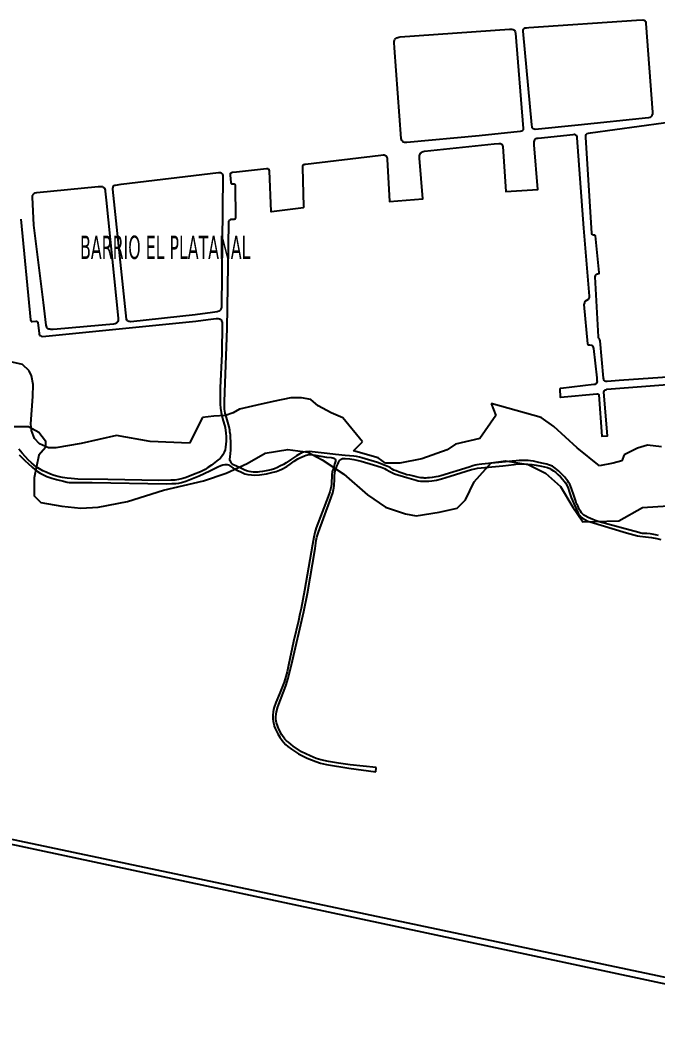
# Model space of a CAD drawing. Header units: metres. Extents: x 2 to 659295185, y -28 to 1124222152.
# Drawn here: x 654471 to 655015, y 1127248 to 1128102 of the extents above; entities that cross this region are included whole.
import ezdxf

# ---------------------------------------------------------------- set-up
doc = ezdxf.new("R2010")
doc.units = ezdxf.units.M
doc.header["$MEASUREMENT"] = 0
doc.linetypes.add('HIDDEN', pattern=[0.375, 0.25, -0.125])
for name, color, linetype in [('División Parroquial', 130, 'CONTINUOUS'), ('MANZANA', 30, 'CONTINUOUS'), ('TEXTOS', 7, 'CONTINUOUS')]:
    doc.layers.add(name, color=color, linetype=linetype)
doc.layers.add('Limite Municipio', color=1, linetype='HIDDEN', lineweight=30)
doc.styles.get("Standard").update_dxf_attribs({"font": 'tahoma.ttf'})

msp = doc.modelspace()

# ---------------------------------------------------------------- linework, layer by layer
at = {"layer": 'División Parroquial', "color": 1, "flags": 128}
msp.add_lwpolyline([(654465.7071, 1127754.6134), (654477.8697, 1127754.6134), (654486.7917, 1127749.7543), (654492.4731, 1127742.4558), (654492.4731, 1127736.787), (654486.7917, 1127730.2983), (654482.7348, 1127710.8523), (654482.7348, 1127695.4554), (654488.4162, 1127689.7866), (654506.2602, 1127686.5372), (654522.4798, 1127684.9175), (654537.281, 1127685.6374), (654562.4226, 1127690.4964), (654593.2456, 1127700.2244), (654627.3092, 1127708.3228), (654646.7776, 1127714.8115), (654664.6216, 1127722.9098), (654680.0331, 1127731.828), (654699.4933, 1127735.0673), (654716.5292, 1127732.6378), (654728.6918, 1127726.1491), (654747.3522, 1127713.9916), (654767.6287, 1127696.1653), (654783.0402, 1127685.6374), (654800.0679, 1127679.9586), (654809.196, 1127678.2989), (654828.6562, 1127681.5382), (654844.0677, 1127684.7776), (654851.3735, 1127692.0761), (654858.6711, 1127707.463), (654873.2662, 1127723.6797), (654885.4371, 1127725.2993), (654904.9055, 1127722.05), (654919.5007, 1127714.7615), (654932.4796, 1127703.4138), (654943.0261, 1127685.5874), (654951.4203, 1127673.2099), (654982.2433, 1127674.0198), (655002.5198, 1127685.3674), (655024.4208, 1127686.9871)], dxfattribs=at)
at = {"layer": 'Limite Municipio', "color": 4, "linetype": 'HIDDEN', "lineweight": -3, "ltscale": 200}
msp.add_lwpolyline([(655018.8744, 1127737.3339), (655006.7949, 1127738.6422), (654998.354, 1127736.1709), (654986.7125, 1127730.5337), (654984.9629, 1127725.1935), (654977.4805, 1127723.262), (654965.6371, 1127721.0468), (654946.7405, 1127736.347), (654926.7748, 1127754.6504), (654915.9737, 1127762.4567), (654873.1585, 1127774.3161), (654877.2159, 1127764.0069), (654863.6103, 1127744.4809), (654842.7876, 1127739.7068), (654835.7347, 1127734.6013), (654813.9422, 1127727.1435), (654795.1604, 1127723.4275), (654782.7866, 1127723.4275), (654776.5974, 1127727.9437), (654755.6704, 1127733.9043), (654763.2049, 1127741.4803), (654746.3858, 1127762.0919), (654736.4894, 1127766.3639), (654725.3345, 1127772.4462), (654719.2306, 1127777.8439), (654711.1483, 1127779.104), (654701.9306, 1127779.2436), (654686.8475, 1127776.1746), (654673.021, 1127772.966), (654658.1524, 1127769.5898), (654652.8454, 1127766.2419), (654646.2815, 1127764.1493), (654636.3656, 1127763.5914), (654626.4833, 1127762.2514), (654615.567, 1127740.3017), (654581.924, 1127741.9214), (654553.05, 1127746.8894), (654522.7719, 1127740.0713), (654501.1324, 1127736.5395), (654494.9012, 1127736.4438), (654487.3915, 1127739.9801), (654483.0698, 1127744.479), (654480.3076, 1127751.1206), (654479.8806, 1127756.8317), (654481.7205, 1127780.1936), (654481.8626, 1127790.6625), (654480.3102, 1127797.9875), (654478.3473, 1127802.1366), (654472.7644, 1127807.6637), (654458.8478, 1127810.7614)], dxfattribs=at)
at = {"layer": 'MANZANA', "lineweight": -2}
for p, q in [((654471.4297, 1127931.8027), (654479.692, 1127845.7903)), ((654479.692, 1127845.7903), (654479.9146, 1127845.0204)), ((654479.9146, 1127845.0204), (654480.2445, 1127844.5805)), ((654480.2445, 1127844.5805), (654480.6815, 1127844.5805)), ((654480.6815, 1127844.5805), (654481.0113, 1127844.4705)), ((654481.0113, 1127844.4705), (654484.0788, 1127844.7105)), ((654484.0788, 1127844.7105), (654484.8457, 1127844.7105)), ((654484.8457, 1127844.7105), (654485.3981, 1127844.3805)), ((654485.3981, 1127844.3805), (654485.8352, 1127843.8306)), ((654485.8352, 1127843.8306), (654485.9506, 1127843.3907)), ((654485.9506, 1127843.3907), (654486.8659, 1127834.5425)), ((654489.7272, 1127831.6831), (654620.8114, 1127844.7505)), ((654620.8114, 1127844.7505), (654631.3248, 1127846.1202)), ((654631.3248, 1127846.1202), (654638.3338, 1127847.04)), ((654638.3338, 1127847.04), (654639.9747, 1127847.04)), ((654639.9747, 1127847.04), (654641.0714, 1127846.7201)), ((654641.0714, 1127846.7201), (654641.7311, 1127846.5001)), ((654641.7311, 1127846.5001), (654642.5062, 1127845.8402)), ((654642.5062, 1127845.8402), (654642.836, 1127845.0704)), ((654642.836, 1127845.0704), (654643.2731, 1127844.0706)), ((654643.3885, 1127842.6309), (654642.9597, 1127816.7562)), ((654643.2731, 1127844.0706), (654643.3885, 1127842.6309)), ((654486.8659, 1127834.5425), (654486.9813, 1127833.3228)), ((654486.9813, 1127833.3228), (654487.4184, 1127832.7729)), ((654487.4184, 1127832.7729), (654487.8636, 1127832.333)), ((654487.8636, 1127832.333), (654488.7377, 1127831.7831)), ((654488.7377, 1127831.7831), (654489.7272, 1127831.6831)), ((654642.9597, 1127816.7562), (654641.6569, 1127787.6621)), ((654641.6569, 1127787.6621), (654641.6157, 1127773.7249)), ((654641.6157, 1127773.7249), (654641.8465, 1127770.4056)), ((654641.8465, 1127770.4056), (654642.4073, 1127766.7563)), ((654642.4073, 1127766.7563), (654643.6359, 1127761.5674)), ((654643.6359, 1127761.5674), (654645.8623, 1127753.729)), ((654645.8623, 1127753.729), (654646.3075, 1127751.2895)), ((654646.3075, 1127751.2895), (654646.5384, 1127749.2999)), ((654646.5384, 1127749.2999), (654646.7693, 1127745.8806)), ((654646.7693, 1127745.8806), (654646.6786, 1127742.0014)), ((654646.2663, 1127736.9124), (654645.8375, 1127734.8128)), ((654646.5797, 1127739.5719), (654646.2663, 1127736.9124)), ((654646.6786, 1127742.0014), (654646.5797, 1127739.5719)), ((654472.5181, 1127731.9534), (654469.6568, 1127735.1528)), ((654469.7888, 1127730.5037), (654471.875, 1127728.5241)), ((654471.875, 1127728.5241), (654474.9589, 1127725.2148)), ((654475.2722, 1127728.874), (654472.5181, 1127731.9534)), ((654477.6965, 1127726.2246), (654475.2722, 1127728.874)), ((654642.7948, 1127728.7141), (654641.7064, 1127727.3844)), ((654643.8833, 1127730.4937), (654642.7948, 1127728.7141)), ((654645.0789, 1127732.8232), (654643.8833, 1127730.4937)), ((654645.8375, 1127734.8128), (654645.0789, 1127732.8232)), ((654707.9947, 1127726.9045), (654709.7428, 1127727.9042)), ((654709.7428, 1127727.9042), (654711.7053, 1127728.7941)), ((654711.7053, 1127728.7941), (654713.6761, 1127729.6939)), ((654713.6761, 1127729.6939), (654715.1026, 1127730.0238)), ((654715.1026, 1127730.0238), (654716.6281, 1127730.3637)), ((654716.6281, 1127730.3637), (654718.4917, 1127730.5937)), ((654718.4917, 1127730.5937), (654720.4624, 1127730.4937)), ((654720.4624, 1127730.4937), (654722.8785, 1127730.1738)), ((654722.8785, 1127730.1738), (654732.6333, 1127728.5541)), ((654732.6333, 1127728.5541), (654736.583, 1127728.1342)), ((654736.583, 1127728.1342), (654737.8941, 1127727.8043)), ((654474.9589, 1127725.2148), (654477.5976, 1127722.9053)), ((654477.5976, 1127722.9053), (654480.9042, 1127719.8259)), ((654480.3352, 1127723.6951), (654477.6965, 1127726.2246)), ((654482.3142, 1127721.9355), (654480.3352, 1127723.6951)), ((654480.9042, 1127719.8259), (654483.3202, 1127717.8463)), ((654484.5158, 1127720.2858), (654482.3142, 1127721.9355)), ((654487.1545, 1127718.5262), (654484.5158, 1127720.2858)), ((654631.0033, 1127719.486), (654628.9253, 1127718.0363)), ((654634.1697, 1127721.7155), (654631.0033, 1127719.486)), ((654632.8751, 1127716.8365), (654639.5459, 1127720.2958)), ((654639.9582, 1127726.0546), (654634.1697, 1127721.7155)), ((654639.5459, 1127720.2958), (654642.2753, 1127721.4156)), ((654641.7064, 1127727.3844), (654639.9582, 1127726.0546)), ((654642.2753, 1127721.4156), (654644.0317, 1127721.9755)), ((654644.0317, 1127721.9755), (654645.5572, 1127722.3154)), ((654645.5572, 1127722.3154), (654646.5467, 1127722.3154)), ((654646.5467, 1127722.3154), (654647.7506, 1127722.2154)), ((654647.7506, 1127722.2154), (654648.7401, 1127721.7755)), ((654648.7401, 1127721.7755), (654649.5069, 1127721.4456)), ((654649.5069, 1127721.4456), (654650.8263, 1127720.5657)), ((654650.8263, 1127720.5657), (654652.5826, 1127719.246)), ((654694.4468, 1127718.1062), (654698.5944, 1127720.3358)), ((654698.5944, 1127720.3358), (654701.4393, 1127722.4454)), ((654701.4393, 1127722.4454), (654704.9355, 1127725.0048)), ((654704.9355, 1127725.0048), (654707.9947, 1127726.9045)), ((654737.8941, 1127727.8043), (654738.7764, 1127727.5843)), ((654739.4526, 1127722.3954), (654738.3724, 1127719.066)), ((654738.7764, 1127727.5843), (654739.2135, 1127727.2544)), ((654739.2135, 1127727.2544), (654739.5433, 1127727.0344)), ((654739.8896, 1127724.055), (654739.4526, 1127722.3954)), ((654739.5433, 1127727.0344), (654739.8731, 1127726.7045)), ((654739.8731, 1127726.7045), (654740.0958, 1127726.0446)), ((654740.104, 1127725.1548), (654739.8896, 1127724.055)), ((654740.0298, 1127716.7565), (654741.4316, 1127720.7457)), ((654740.0958, 1127726.0446), (654740.104, 1127725.1548)), ((654741.4316, 1127720.7457), (654742.083, 1127722.5153)), ((654742.083, 1127722.5153), (654742.6272, 1127723.8451)), ((654742.6272, 1127723.8451), (654743.2787, 1127725.0648)), ((654743.2787, 1127725.0648), (654743.7157, 1127725.7247)), ((654743.7157, 1127725.7247), (654744.3671, 1127726.2846)), ((654744.3671, 1127726.2846), (654745.134, 1127726.7345)), ((654745.134, 1127726.7345), (654746.1152, 1127727.1744)), ((654746.1152, 1127727.1744), (654747.3191, 1127727.4043)), ((654747.3191, 1127727.4043), (654748.523, 1127727.4043)), ((654748.523, 1127727.4043), (654752.3656, 1127727.0944)), ((654752.3656, 1127727.0944), (654755.7629, 1127726.4445)), ((654755.7629, 1127726.4445), (654758.5005, 1127725.9047)), ((654758.5005, 1127725.9047), (654762.0132, 1127725.0348)), ((654762.0132, 1127725.0348), (654772.6586, 1127721.8755)), ((654772.6586, 1127721.8755), (654779.346, 1127719.8059)), ((654779.346, 1127719.8059), (654782.0919, 1127718.7061)), ((654861.4086, 1127718.9461), (654883.0952, 1127720.9157)), ((654883.0952, 1127720.9157), (654892.8418, 1127722.2854)), ((654892.8418, 1127722.2854), (654896.0164, 1127722.6353)), ((654896.0164, 1127722.6353), (654900.8403, 1127722.7653)), ((654900.8403, 1127722.7653), (654904.6746, 1127722.5653)), ((654904.6746, 1127722.5653), (654908.1791, 1127722.1354)), ((654908.1791, 1127722.1354), (654911.799, 1127721.5955)), ((654911.799, 1127721.5955), (654916.0786, 1127720.8457)), ((654916.0786, 1127720.8457), (654918.709, 1127720.2958)), ((654918.709, 1127720.2958), (654921.4466, 1127719.5359)), ((654921.4466, 1127719.5359), (654923.203, 1127718.8861)), ((654483.3202, 1127717.8463), (654485.5136, 1127716.3066)), ((654485.5136, 1127716.3066), (654487.8224, 1127714.8769)), ((654490.2302, 1127716.8765), (654487.1545, 1127718.5262)), ((654487.8224, 1127714.8769), (654490.1312, 1127713.5672)), ((654490.1312, 1127713.5672), (654493.4213, 1127712.0275)), ((654493.0833, 1127715.5668), (654490.2302, 1127716.8765)), ((654496.7032, 1127713.8071), (654493.0833, 1127715.5668)), ((654493.4213, 1127712.0275), (654497.8164, 1127710.3878)), ((654499.8861, 1127712.8273), (654496.7032, 1127713.8071)), ((654504.1657, 1127711.6376), (654499.8861, 1127712.8273)), ((654507.0105, 1127711.0877), (654504.1657, 1127711.6376)), ((654510.8531, 1127710.4478), (654507.0105, 1127711.0877)), ((654612.6315, 1127710.9977), (654609.6795, 1127710.2078)), ((654612.211, 1127708.0083), (654623.582, 1127712.5974)), ((654618.8654, 1127713.5672), (654612.6315, 1127710.9977)), ((654624.8848, 1127716.0267), (654618.8654, 1127713.5672)), ((654623.582, 1127712.5974), (654632.8751, 1127716.8365)), ((654628.9253, 1127718.0363), (654624.8848, 1127716.0267)), ((654652.5826, 1127719.246), (654654.3472, 1127718.2562)), ((654654.3472, 1127718.2562), (654655.7738, 1127717.3864)), ((654655.7738, 1127717.3864), (654659.1711, 1127715.8467)), ((654659.1711, 1127715.8467), (654662.6838, 1127714.317)), ((654662.6838, 1127714.317), (654665.4297, 1127713.5572)), ((654665.4297, 1127713.5572), (654668.3899, 1127713.2372)), ((654668.3899, 1127713.2372), (654671.1275, 1127713.1373)), ((654671.1275, 1127713.1373), (654675.2917, 1127713.3772)), ((654675.2917, 1127713.3772), (654681.204, 1127714.177)), ((654681.204, 1127714.177), (654685.7969, 1127715.2968)), ((654685.7969, 1127715.2968), (654689.4086, 1127716.1966)), ((654689.4086, 1127716.1966), (654692.476, 1127717.3164)), ((654692.476, 1127717.3164), (654694.4468, 1127718.1062)), ((654737.086, 1127713.7571), (654736.7892, 1127705.3488)), ((654737.3994, 1127715.9667), (654737.086, 1127713.7571)), ((654738.3724, 1127719.066), (654737.3994, 1127715.9667)), ((654739.2959, 1127709.448), (654739.3866, 1127712.6573)), ((654739.3866, 1127712.6573), (654739.601, 1127714.6469)), ((654739.601, 1127714.6469), (654740.0298, 1127716.7565)), ((654782.0919, 1127718.7061), (654783.5184, 1127718.0463)), ((654783.5184, 1127718.0463), (654786.5941, 1127716.2966)), ((654786.5941, 1127716.2966), (654790.6593, 1127714.207)), ((654790.6593, 1127714.207), (654801.082, 1127710.9377)), ((654801.082, 1127710.9377), (654809.1959, 1127708.6482)), ((654830.6681, 1127710.0679), (654838.2131, 1127712.0975)), ((654838.2131, 1127712.0975), (654851.7857, 1127716.4666)), ((654851.7857, 1127716.4666), (654856.3787, 1127717.9263)), ((654856.3787, 1127717.9263), (654859.1163, 1127718.6061)), ((654859.1163, 1127718.6061), (654861.4086, 1127718.9461)), ((654923.203, 1127718.8861), (654924.3079, 1127718.2262)), ((654924.3079, 1127718.2262), (654926.5013, 1127716.7965)), ((654926.5013, 1127716.7965), (654928.5875, 1127715.2568)), ((654928.5875, 1127715.2568), (654930.2367, 1127713.7171)), ((654930.2367, 1127713.7171), (654932.3311, 1127711.6176)), ((654932.3311, 1127711.6176), (654934.0958, 1127709.7479)), ((654497.8164, 1127710.3878), (654501.7661, 1127709.298)), ((654501.7661, 1127709.298), (654507.6867, 1127707.8883)), ((654507.6867, 1127707.8883), (654510.8695, 1127707.1285)), ((654514.2503, 1127710.2378), (654510.8531, 1127710.4478)), ((654510.8695, 1127707.1285), (654512.5105, 1127706.9085)), ((654512.5105, 1127706.9085), (654516.1304, 1127706.7086)), ((654520.0554, 1127709.7079), (654514.2503, 1127710.2378)), ((654516.1304, 1127706.7086), (654521.0614, 1127706.7286)), ((654545.8072, 1127709.488), (654520.0554, 1127709.7079)), ((654521.0614, 1127706.7286), (654532.2345, 1127706.6686)), ((654532.2345, 1127706.6686), (654595.6698, 1127705.7288)), ((654589.304, 1127708.5782), (654545.8072, 1127709.488)), ((654599.4959, 1127708.7282), (654589.304, 1127708.5782)), ((654595.6698, 1127705.7288), (654600.4936, 1127705.8587)), ((654603.0004, 1127708.8581), (654599.4959, 1127708.7282)), ((654600.4936, 1127705.8587), (654603.6683, 1127705.9787)), ((654606.0678, 1127709.418), (654603.0004, 1127708.8581)), ((654603.6683, 1127705.9787), (654606.4059, 1127706.2187)), ((654609.6795, 1127710.2078), (654606.0678, 1127709.418)), ((654606.4059, 1127706.2187), (654608.7065, 1127706.8885)), ((654608.7065, 1127706.8885), (654612.211, 1127708.0083)), ((654736.4676, 1127703.2493), (654736.0388, 1127701.1397)), ((654736.7892, 1127705.3488), (654736.4676, 1127703.2493)), ((654738.562, 1127700.7098), (654738.8836, 1127702.2595)), ((654738.8836, 1127702.2595), (654739.098, 1127704.2491)), ((654739.098, 1127704.2491), (654739.2959, 1127709.448)), ((654809.1959, 1127708.6482), (654810.8451, 1127708.2183)), ((654810.8451, 1127708.2183), (654812.8159, 1127707.9983)), ((654812.8159, 1127707.9983), (654814.7866, 1127707.8983)), ((654814.7866, 1127707.8983), (654817.8541, 1127707.8083)), ((654817.8541, 1127707.8083), (654819.9403, 1127707.9183)), ((654819.9403, 1127707.9183), (654822.4553, 1127708.2682)), ((654822.4553, 1127708.2682), (654824.426, 1127708.4982)), ((654824.426, 1127708.4982), (654826.6194, 1127708.8381)), ((654826.6194, 1127708.8381), (654830.6681, 1127710.0679)), ((654934.0958, 1127709.7479), (654935.6377, 1127707.8783)), ((654935.6377, 1127707.8783), (654936.6272, 1127706.5486)), ((654936.6272, 1127706.5486), (654937.8394, 1127704.459)), ((654937.8394, 1127704.459), (654938.9443, 1127702.0295)), ((654733.9856, 1127694.721), (654723.802, 1127668.1264)), ((654735.3956, 1127698.8202), (654733.9856, 1127694.721)), ((654735.3214, 1127690.8518), (654737.8117, 1127697.9403)), ((654736.0388, 1127701.1397), (654735.3956, 1127698.8202)), ((654737.8117, 1127697.9403), (654738.562, 1127700.7098)), ((654938.9443, 1127702.0295), (654939.9421, 1127699.1601)), ((654939.9421, 1127699.1601), (654941.6077, 1127694.0811)), ((654941.6077, 1127694.0811), (654945.7059, 1127684.1432)), ((654725.682, 1127664.2672), (654735.3214, 1127690.8518)), ((654945.7059, 1127684.1432), (654947.1489, 1127681.1638)), ((654947.1489, 1127681.1638), (654947.9158, 1127679.7241)), ((654947.9158, 1127679.7241), (654949.1279, 1127678.1844)), ((654949.1279, 1127678.1844), (654950.1257, 1127677.0846)), ((654950.1257, 1127677.0846), (654951.3296, 1127676.2048)), ((654723.802, 1127668.1264), (654722.6146, 1127664.0372)), ((654951.3296, 1127676.2048), (654953.7456, 1127674.885)), ((654953.7456, 1127674.885), (654955.9472, 1127673.6753)), ((654955.9472, 1127673.6753), (654957.8108, 1127673.0254)), ((654957.8108, 1127673.0254), (654988.9636, 1127663.7573)), ((654721.757, 1127660.0481), (654720.5779, 1127653.7393)), ((654722.6146, 1127664.0372), (654721.757, 1127660.0481)), ((654723.7443, 1127657.1786), (654724.2802, 1127660.168)), ((654724.2802, 1127660.168), (654725.682, 1127664.2672)), ((654988.9636, 1127663.7573), (654998.2897, 1127661.2578)), ((654998.2897, 1127661.2578), (655000.2604, 1127660.8179)), ((655000.2604, 1127660.8179), (655004.977, 1127660.288)), ((655004.977, 1127660.288), (655010.1307, 1127659.7581)), ((655010.1307, 1127659.7581), (655014.7319, 1127659.0083)), ((654720.5779, 1127653.7393), (654713.6349, 1127614.5573)), ((654722.8949, 1127650.32), (654723.7443, 1127657.1786)), ((655014.7319, 1127659.0083), (655018.2446, 1127658.0285)), ((654716.2735, 1127611.9179), (654722.8949, 1127650.32)), ((654713.6349, 1127614.5573), (654710.8478, 1127598.9505)), ((654713.1648, 1127596.411), (654716.2735, 1127611.9179)), ((654702.5112, 1127550.8003), (654713.1648, 1127596.411)), ((654709.7758, 1127594.4114), (654708.5966, 1127588.6526)), ((654710.8478, 1127598.9505), (654709.7758, 1127594.4114)), ((654708.5966, 1127588.6526), (654704.1769, 1127570.9362)), ((654704.1769, 1127570.9362), (654700.1034, 1127550.6803)), ((654700.1034, 1127550.6803), (654698.8171, 1127544.9215)), ((654699.8231, 1127539.4026), (654702.5112, 1127550.8003)), ((654697.7369, 1127540.8323), (654696.9865, 1127538.0629)), ((654698.8171, 1127544.9215), (654697.7369, 1127540.8323)), ((654691.0577, 1127515.1376), (654697.7699, 1127532.9739)), ((654696.2279, 1127536.0633), (654692.3194, 1127526.2053)), ((654696.9865, 1127538.0629), (654696.2279, 1127536.0633)), ((654697.7699, 1127532.9739), (654699.8231, 1127539.4026)), ((654692.3194, 1127526.2053), (654689.2849, 1127518.6668)), ((654687.8831, 1127514.6876), (654687.3389, 1127512.798)), ((654689.2849, 1127518.6668), (654687.8831, 1127514.6876)), ((654689.8703, 1127510.8184), (654691.0577, 1127515.1376)), ((654686.7039, 1127507.929), (654686.605, 1127506.3793)), ((654686.605, 1127506.3793), (654686.7204, 1127504.7297)), ((654687.0255, 1127510.8084), (654686.7039, 1127507.929)), ((654687.3389, 1127512.798), (654687.0255, 1127510.8084)), ((654689.2354, 1127506.3993), (654689.4416, 1127508.6089)), ((654689.2437, 1127504.7397), (654689.2354, 1127506.3993)), ((654689.4416, 1127508.6089), (654689.8703, 1127510.8184)), ((654686.7204, 1127504.7297), (654686.9513, 1127502.8501)), ((654686.9513, 1127502.8501), (654687.1739, 1127501.4103)), ((654687.1739, 1127501.4103), (654687.3966, 1127500.3006)), ((654687.3966, 1127500.3006), (654687.8419, 1127498.5409)), ((654687.8419, 1127498.5409), (654688.617, 1127496.4414)), ((654689.5735, 1127502.8601), (654689.2437, 1127504.7397)), ((654689.9116, 1127501.2004), (654689.5735, 1127502.8601)), ((654690.8021, 1127498.111), (654689.9116, 1127501.2004)), ((654691.6844, 1127496.0114), (654690.8021, 1127498.111)), ((654688.617, 1127496.4414), (654691.0495, 1127491.8023)), ((654691.0495, 1127491.8023), (654692.7069, 1127489.1528)), ((654694.4468, 1127491.1524), (654691.6844, 1127496.0114)), ((654692.7069, 1127489.1528), (654694.5787, 1127486.2934)), ((654696.9865, 1127487.4032), (654694.4468, 1127491.1524)), ((654694.5787, 1127486.2934), (654696.0135, 1127484.5238)), ((654696.0135, 1127484.5238), (654697.5555, 1127482.8741)), ((654698.413, 1127485.9735), (654696.9865, 1127487.4032)), ((654697.5555, 1127482.8741), (654699.5345, 1127481.1145)), ((654699.955, 1127484.6538), (654698.413, 1127485.9735)), ((654699.5345, 1127481.1145), (654702.503, 1127478.805)), ((654704.0202, 1127481.2445), (654699.955, 1127484.6538)), ((654711.1694, 1127476.6254), (654704.0202, 1127481.2445)), ((654702.503, 1127478.805), (654705.1416, 1127477.0453)), ((654705.1416, 1127477.0453), (654708.5472, 1127474.9557)), ((654708.5472, 1127474.9557), (654710.8478, 1127473.646)), ((654710.8478, 1127473.646), (654716.1169, 1127471.2265)), ((654718.5246, 1127473.0161), (654711.1694, 1127476.6254)), ((654723.7937, 1127470.9366), (654718.5246, 1127473.0161)), ((654716.1169, 1127471.2265), (654723.365, 1127468.1671)), ((654723.365, 1127468.1671), (654727.3147, 1127466.8574)), ((654727.6281, 1127469.7368), (654723.7937, 1127470.9366)), ((654727.3147, 1127466.8574), (654732.4684, 1127465.6576)), ((654734.101, 1127468.3271), (654727.6281, 1127469.7368)), ((654732.4684, 1127465.6576), (654751.6564, 1127462.5383)), ((654742.8746, 1127466.7074), (654734.101, 1127468.3271)), ((654752.6295, 1127465.4177), (654742.8746, 1127466.7074)), ((654774.9922, 1127463.1981), (654752.6295, 1127465.4177)), ((654774.786, 1127459.5389), (654774.9922, 1127463.1981)), ((654751.6564, 1127462.5383), (654774.786, 1127459.5389)), ((655161.5656, 1127254.0807), (654321.2069, 1127431.6845)), ((655160.9523, 1127248.0958), (654321.009, 1127427.7054))]:
    msp.add_line(p, q, dxfattribs=at)
for points in [[(654997.3496, 1128102.0981), (655002.7177, 1128102.2281), (655003.9216, 1128102.1281), (655004.5812, 1128101.6882), (655005.1337, 1128101.0283), (655005.3481, 1128100.2585), (655005.4635, 1128099.2587), (655010.947, 1128023.3041), (655010.9553, 1128022.4143), (655010.9553, 1128021.5345), (655010.5182, 1128020.5347), (655010.0895, 1128019.9748), (655009.537, 1128019.4249), (655008.8856, 1128018.975), (655007.6817, 1128018.6451), (654947.5612, 1128012.4063), (654910.76, 1128008.7071), (654909.9931, 1128008.8171), (654909.2263, 1128009.147), (654908.6738, 1128009.5869), (654908.2368, 1128010.0268), (654908.1213, 1128010.9066), (654907.8987, 1128012.6763), (654900.5352, 1128092.72), (654900.6424, 1128093.3799), (654900.964, 1128094.2697), (654901.401, 1128094.8196), (654902.1678, 1128095.3794), (654903.3717, 1128095.6094), (654905.4497, 1128095.7194)], [(654862.9094, 1128003.0782), (654801.1398, 1127997.6093), (654800.0431, 1127997.4894), (654799.0618, 1127997.4894), (654798.0723, 1127997.8193), (654797.3054, 1127998.4792), (654796.8602, 1127999.139), (654796.6375, 1127999.9089), (654796.4149, 1128000.9087), (654790.6016, 1128078.4129), (654790.3624, 1128082.942), (654790.3542, 1128083.7218), (654790.5686, 1128084.8216), (654791.0056, 1128085.7114), (654791.7725, 1128086.4913), (654792.6465, 1128086.9412), (654794.172, 1128087.4911), (654795.4914, 1128087.721), (654888.9168, 1128094.3297), (654890.8875, 1128094.3297), (654891.877, 1128094.2297), (654892.5285, 1128093.8997), (654893.0809, 1128093.4598), (654893.5262, 1128092.91), (654893.856, 1128092.1301), (654894.0787, 1128090.9204), (654900.6836, 1128009.327), (654900.5764, 1128008.8871), (654900.4692, 1128008.3272), (654900.2466, 1128007.9972), (654899.925, 1128007.6673), (654899.1581, 1128007.2174), (654897.847, 1128006.8775)], [(654557.1947, 1127961.8166), (654640.1974, 1127971.8046), (654641.1869, 1127971.8046), (654641.8465, 1127971.6946), (654642.498, 1127971.4747), (654643.0504, 1127970.9248), (654643.2731, 1127970.7048), (654643.6029, 1127970.045), (654643.8255, 1127969.1651), (654643.941, 1127968.0554), (654642.7783, 1127857.008), (654642.6794, 1127855.7982), (654642.2423, 1127854.9084), (654641.9208, 1127854.3485), (654641.4837, 1127853.9086), (654640.4942, 1127853.2387), (654639.0759, 1127852.7888), (654635.0272, 1127852.109), (654620.2424, 1127850.2793), (654565.3746, 1127844.2906), (654564.0635, 1127844.3905), (654563.511, 1127844.5005), (654562.8596, 1127844.7205), (654562.4143, 1127845.1604), (654561.9773, 1127845.7103), (654561.6392, 1127846.4801), (654549.9878, 1127957.4675), (654549.9796, 1127958.3573), (654550.0868, 1127959.1272), (654550.194, 1127959.6871), (654550.5238, 1127960.127), (654550.8454, 1127960.5769), (654551.5051, 1127960.9068), (654552.2719, 1127961.1268)], [(654544.1085, 1127948.0494), (654554.6302, 1127847.3399), (654554.6302, 1127846.2302), (654554.523, 1127845.2304), (654554.3087, 1127844.3505), (654553.6572, 1127843.5707), (654553.0058, 1127843.0108), (654552.0163, 1127842.5709), (654550.598, 1127842.231), (654502.3021, 1127837.8219), (654499.012, 1127837.5819), (654497.0413, 1127837.5719), (654496.0518, 1127837.7919), (654495.1777, 1127837.9019), (654494.518, 1127838.1118), (654494.081, 1127838.4417), (654493.6357, 1127839.1116), (654493.4131, 1127839.6615), (654493.1905, 1127840.4313), (654493.0833, 1127841.2012), (654490.5848, 1127860.7672), (654482.5203, 1127926.8737), (654481.2092, 1127950.6489), (654481.3164, 1127951.5287), (654481.4236, 1127952.1986), (654481.7452, 1127952.8585), (654482.1823, 1127953.4183), (654482.8419, 1127953.8583), (654483.6005, 1127954.3082), (654485.0271, 1127954.6481), (654537.4871, 1127959.847), (654538.9054, 1127959.967), (654540.332, 1127959.977), (654541.206, 1127959.7571), (654541.7585, 1127959.4271), (654542.311, 1127958.9872), (654542.748, 1127958.3273), (654543.0778, 1127957.6675), (654543.3005, 1127956.7777), (654543.4159, 1127955.8978)]]:
    msp.add_lwpolyline(points, close=True, dxfattribs=at)
for points in [[(655097.9242, 1127802.0392), (654982.4824, 1127793.9008), (654972.2905, 1127793.201), (654971.0866, 1127793.191), (654970.4269, 1127793.4109), (654970.0971, 1127793.6309), (654969.7673, 1127793.9608), (654969.5446, 1127794.5107), (654969.4374, 1127795.1706), (654969.322, 1127796.0604), (654966.2216, 1127827.7839), (654965.9989, 1127828.7837), (654965.8917, 1127829.2236), (654965.6691, 1127829.5536), (654965.1166, 1127830.2134), (654964.9022, 1127830.6533), (654964.7868, 1127831.3232), (654962.1481, 1127882.5128), (654962.2553, 1127883.6225), (654962.3625, 1127884.1724), (654962.7995, 1127884.6223), (654963.1294, 1127884.8423), (654964.9847, 1127885.4022), (654965.4217, 1127885.5122), (654965.5289, 1127885.9621), (654965.5289, 1127886.402), (654962.3295, 1127917.6856), (654962.1069, 1127918.0155), (654961.7771, 1127918.3455), (654961.4472, 1127918.3455), (654960.5732, 1127918.3455), (654959.8063, 1127918.5654), (654959.5837, 1127918.8954), (654959.361, 1127919.5552), (654954.0672, 1128002.0384), (654954.1744, 1128003.5881), (654954.3888, 1128004.358), (654954.933, 1128004.8079), (654955.37, 1128005.1378), (654956.3513, 1128005.5877), (654958.0005, 1128005.8177), (655082.7106, 1128022.7342)], [(655016.1502, 1127661.4478), (655013.5115, 1127662.0976), (655012.2004, 1127662.3076), (655010.6667, 1127662.6375), (655009.1247, 1127662.8475), (655006.1727, 1127663.0574), (655002.4456, 1127663.2674), (655001.019, 1127663.5873), (654999.3699, 1127663.9173), (654965.364, 1127673.2754), (654962.8408, 1127674.0452), (654960.2103, 1127675.025), (654956.0379, 1127676.8846), (654953.6219, 1127678.2044), (654952.5252, 1127678.8642), (654951.8655, 1127679.4141), (654951.0904, 1127680.184), (654950.4308, 1127680.9538), (654949.5485, 1127682.2735), (654948.7816, 1127683.4933), (654947.7839, 1127685.3629), (654947.1242, 1127686.8026), (654946.2336, 1127688.6822), (654945.4585, 1127690.7718), (654943.7929, 1127695.8608), (654941.7974, 1127701.7096), (654941.0223, 1127703.8092), (654940.3543, 1127705.2389), (654939.6947, 1127706.4586), (654938.7052, 1127707.9983), (654937.7074, 1127709.318), (654935.7284, 1127711.6376), (654933.4113, 1127714.277), (654930.7727, 1127716.7065), (654929.4533, 1127717.9163), (654927.9196, 1127719.0161), (654926.7075, 1127719.8959), (654925.4953, 1127720.6657), (654923.9616, 1127721.3156), (654922.3124, 1127721.8655), (654920.6715, 1127722.4054), (654918.0411, 1127723.1752), (654913.8687, 1127724.035), (654909.3747, 1127724.9049), (654906.7443, 1127725.3348), (654904.8807, 1127725.5447), (654902.5801, 1127725.6447), (654899.3972, 1127725.6347), (654897.1049, 1127725.5147), (654894.5817, 1127725.2848), (654891.0772, 1127724.9349), (654865.2347, 1127722.3854), (654862.9341, 1127722.1554), (654860.9634, 1127721.9255), (654859.644, 1127721.6955), (654857.5661, 1127721.0256), (654854.2842, 1127720.0159), (654830.1074, 1127712.6174), (654827.8068, 1127712.0475), (654825.9433, 1127711.5976), (654822.7686, 1127711.0277), (654820.468, 1127710.7977), (654818.9425, 1127710.6878), (654817.4088, 1127710.5678), (654815.9823, 1127710.5578), (654814.9928, 1127710.6678), (654813.2447, 1127710.8777), (654811.5955, 1127711.0977), (654809.1877, 1127711.5276), (654806.9943, 1127712.0675), (654803.5888, 1127712.9373), (654801.181, 1127713.4772), (654798.8722, 1127714.247), (654794.6998, 1127715.6667), (654791.9621, 1127716.6465), (654790.0986, 1127717.4164), (654788.6638, 1127718.2962), (654786.8002, 1127719.506), (654785.4809, 1127720.1558), (654782.5206, 1127721.3656), (654776.0394, 1127723.7651), (654762.6564, 1127727.8043), (654760.5785, 1127728.3442), (654758.1624, 1127728.884), (654755.8618, 1127729.214), (654748.4076, 1127729.8439), (654740.0793, 1127730.6937), (654733.1693, 1127731.5435), (654720.1243, 1127733.1432), (654718.1536, 1127733.2532), (654716.0756, 1127733.1332), (654714.4265, 1127733.0132), (654712.7855, 1127732.7833), (654711.8043, 1127732.3333), (654710.9302, 1127732.0034), (654709.7263, 1127731.3335), (654708.308, 1127730.4437), (654706.8815, 1127729.5539), (654705.2488, 1127728.5441), (654702.7339, 1127726.7645), (654698.1492, 1127723.5351), (654695.8486, 1127722.0954), (654692.6822, 1127720.6357), (654690.6042, 1127719.6359), (654687.982, 1127718.5162), (654685.2444, 1127717.7263), (654681.0803, 1127716.8265), (654677.7984, 1127716.1466), (654675.3906, 1127715.8067), (654673.8569, 1127715.5768), (654672.7602, 1127715.5768), (654671.779, 1127715.5668), (654669.9154, 1127715.6767), (654668.159, 1127715.8867), (654666.2955, 1127716.2066), (654664.2093, 1127716.8665), (654662.2385, 1127717.7463), (654660.3667, 1127718.5062), (654656.0871, 1127720.4758), (654653.0114, 1127722.0154), (654652.0219, 1127722.7853), (654651.3622, 1127723.4452), (654650.7026, 1127724.435), (654650.2573, 1127725.2148), (654650.0347, 1127725.9846), (654649.9275, 1127726.5345), (654649.9192, 1127727.1944), (654650.1336, 1127728.5241), (654650.5624, 1127731.9534), (654650.7685, 1127734.173), (654650.8675, 1127736.0526), (654650.8428, 1127741.3615), (654650.4964, 1127745.5607), (654650.381, 1127747.4403), (654650.0429, 1127750.0897), (654649.812, 1127751.5294), (654649.2596, 1127754.2889), (654646.3653, 1127764.3468), (654645.8045, 1127766.1165), (654645.5819, 1127767.7661), (654645.4665, 1127769.4258), (654645.351, 1127771.3054), (654645.3428, 1127773.0751), (654645.4335, 1127776.0644), (654647.5774, 1127838.3418), (654648.938, 1127928.2635), (654648.9297, 1127929.3732), (654649.0369, 1127930.1431), (654649.2513, 1127930.583), (654649.5811, 1127930.9229), (654649.911, 1127931.2529), (654650.348, 1127931.5828), (654650.8922, 1127931.8127), (654651.5519, 1127931.9227), (654653.6299, 1127931.9327), (654654.3967, 1127932.1627), (654654.6111, 1127932.2726), (654654.8337, 1127932.6026), (654654.9409, 1127933.0425), (654655.0481, 1127933.7124), (654654.8255, 1127960.257), (654654.8173, 1127960.8068), (654654.7101, 1127961.1368), (654654.4874, 1127961.4667), (654654.0504, 1127961.6867), (654653.6134, 1127961.7966), (654652.1868, 1127961.7866), (654651.7498, 1127961.8966), (654651.3045, 1127962.1166), (654651.1973, 1127962.5565), (654651.0819, 1127963.2263), (654650.3975, 1127969.4151), (654650.3975, 1127970.4049), (654650.6119, 1127971.1847), (654650.9335, 1127971.6246), (654651.3705, 1127971.9646), (654652.1374, 1127972.1845), (654655.5346, 1127972.5345), (654681.2699, 1127975.2939), (654681.9296, 1127975.3039), (654682.3666, 1127975.1939), (654682.8036, 1127974.974), (654683.1335, 1127974.644), (654683.3561, 1127974.0941), (654683.5788, 1127973.3143), (654684.9393, 1127938.4814), (654685.2692, 1127938.3714), (654685.5907, 1127938.3814), (654712.9669, 1127941.8107), (654713.1896, 1127942.1506), (654713.2968, 1127942.3706), (654713.1813, 1127942.8105), (654712.2743, 1127976.0937), (654712.1589, 1127977.0935), (654712.266, 1127977.4235), (654712.3732, 1127977.8634), (654712.5876, 1127978.2033), (654712.9175, 1127978.5332), (654713.3545, 1127978.7532), (654713.907, 1127978.8732), (654714.6656, 1127979.0931), (654778.9502, 1127986.7816), (654780.8138, 1127986.9015), (654781.795, 1127986.9115), (654782.4547, 1127986.6916), (654782.8917, 1127986.4716), (654783.4442, 1127986.1417), (654783.6668, 1127985.7018), (654783.8812, 1127985.1519), (654784.2193, 1127984.0421), (654784.3347, 1127983.2723), (654786.4622, 1127946.9996), (654814.8279, 1127949.2292), (654811.9336, 1127984.1621), (654812.0408, 1127985.4918), (654812.0408, 1127986.3716), (654812.1397, 1127987.0415), (654812.4696, 1127987.7014), (654812.7994, 1127988.1513), (654813.121, 1127988.5912), (654813.6652, 1127988.9311), (654814.4321, 1127989.371), (654815.1989, 1127989.711), (654816.1802, 1127990.0409), (654875.7564, 1127996.2796), (654879.6979, 1127996.7395), (654880.3576, 1127996.7395), (654881.1244, 1127996.6295), (654881.7841, 1127996.2996), (654882.2211, 1127995.9697), (654882.6664, 1127995.5298), (654882.9963, 1127994.65), (654883.1117, 1127993.9901), (654885.7998, 1127955.7279), (654913.0689, 1127957.1776), (654910.0509, 1127995.4298), (654909.9354, 1127996.7595), (654909.9354, 1127997.9793), (654910.1498, 1127998.8591), (654910.4714, 1127999.6389), (654910.9084, 1128000.2988), (654911.5681, 1128000.8587), (654912.2195, 1128001.0786), (654913.3162, 1128001.3086), (654943.3229, 1128004.428), (654944.3041, 1128004.5379), (654944.9638, 1128004.428), (654945.4008, 1128004.098), (654945.7389, 1128003.7681), (654946.0687, 1128003.2182), (654946.2914, 1128002.4484), (654946.2914, 1128001.5585), (654952.1047, 1127924.2743), (654956.8543, 1127866.0161), (654956.8625, 1127865.0163), (654956.7553, 1127864.3565), (654956.4255, 1127863.7966), (654955.9885, 1127863.3567), (654953.3663, 1127861.577), (654953.0447, 1127861.0172), (654952.8221, 1127860.4673), (654952.6077, 1127859.6874), (654952.5005, 1127859.0276), (654955.6092, 1127825.3044), (654955.7164, 1127824.8645), (654955.939, 1127824.6446), (654956.2688, 1127824.4246), (654957.2583, 1127824.4346), (654958.6849, 1127824.3246), (654959.2291, 1127824.1047), (654959.7816, 1127823.6648), (654960.2186, 1127823.1149), (654960.4412, 1127822.345), (654960.6639, 1127821.2352), (654963.5169, 1127796.1404), (654963.6324, 1127793.9308), (654963.6406, 1127793.161), (654963.5334, 1127792.3811), (654963.3108, 1127791.9412), (654963.0964, 1127791.5013), (654962.5522, 1127791.0514), (654961.8925, 1127790.7215), (654960.804, 1127790.4915), (654932.7682, 1127787.1622), (654932.4383, 1127787.1622), (654932.1085, 1127787.0522), (654932.0013, 1127786.4923), (654932.1415, 1127779.9736), (654932.1415, 1127779.7537), (654932.4713, 1127779.7537), (654963.4675, 1127782.5431), (654964.0117, 1127782.6531), (654964.894, 1127782.2132), (654965.1084, 1127781.8833), (654967.6811, 1127746.2805), (654972.4966, 1127746.7504), (654969.5941, 1127784.1128), (654969.7013, 1127785.0026), (654970.1383, 1127785.5525), (654970.6826, 1127786.0024), (654971.334, 1127786.1124), (654971.9937, 1127786.4523), (655101.8904, 1127796.5303)]]:
    msp.add_lwpolyline(points, dxfattribs=at)

# ---------------------------------------------------------------- texts
at = {"layer": 'TEXTOS', "color": 0, "width": 0.571429}
msp.add_text('BARRIO EL PLATANAL', height=20, dxfattribs=at).set_placement((654521.9355, 1127897.8846))

doc.saveas('drawing.dxf')
